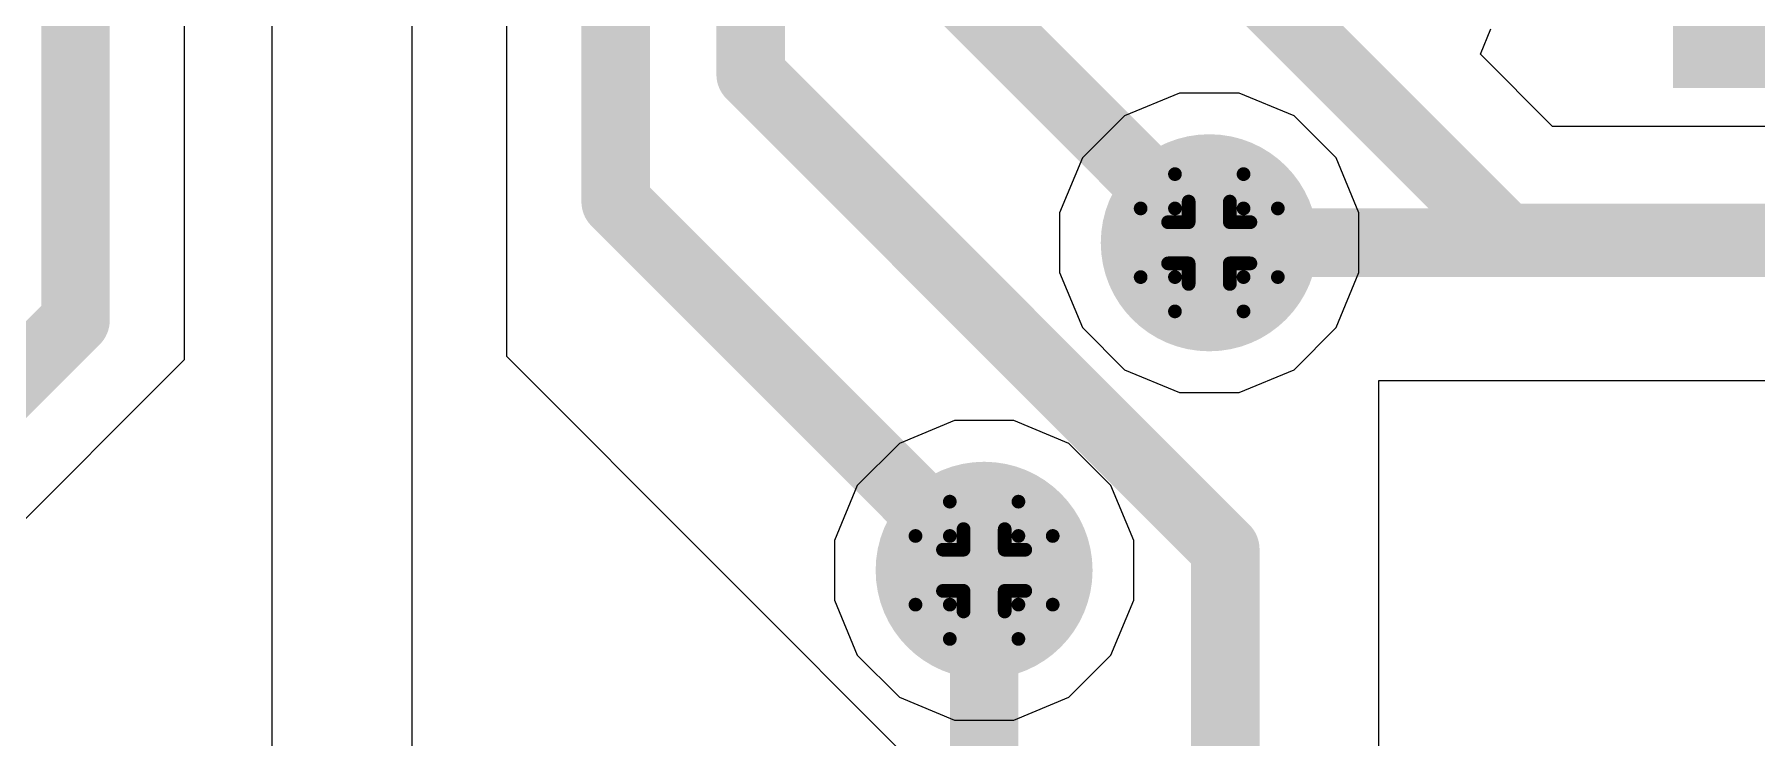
# Model space of a CAD drawing. Header units: inches. Extents: x -4 to 5258, y -4 to 5281.
# Drawn here: x 64.13 to 70.5, y 22.3 to 24.9 of the extents above; entities that cross this region are included whole.
import ezdxf

# ---------------------------------------------------------------- set-up
doc = ezdxf.new("R2010")
doc.units = ezdxf.units.IN
for name, color, linetype in [('Bottom Layer', 5, 'Continuous'), ('Bottom Solder', 6, 'Continuous'), ('Drill Drawing', 1, 'Continuous'), ('Layer 1', 16, 'Continuous'), ('Layer 2', 76, 'Continuous'), ('Top Layer', 1, 'Continuous'), ('Top Solder', 216, 'Continuous'), ('Via Holes', 16, 'Continuous')]:
    doc.layers.add(name, color=color, linetype=linetype)

msp = doc.modelspace()

# ---------------------------------------------------------------- hatches: boundary and pattern name
at = {"layer": 'Bottom Layer'}
h = msp.add_hatch(color=5, dxfattribs=at)
edge = h.paths.add_edge_path()
edge.add_arc((68.4753, 24.1278), 0.3, 0, 360)
h = msp.add_hatch(color=5, dxfattribs=at)
edge = h.paths.add_edge_path()
edge.add_arc((67.6418, 22.9159), 0.3, 0, 360)
at = {"layer": 'Bottom Solder'}
h = msp.add_hatch(color=6, dxfattribs=at)
edge = h.paths.add_edge_path()
edge.add_arc((68.4753, 24.1278), 0.4016, 0, 360)
h = msp.add_hatch(color=6, dxfattribs=at)
edge = h.paths.add_edge_path()
edge.add_arc((67.6418, 22.9159), 0.4016, 0, 360)
at = {"layer": 'Layer 1'}
h = msp.add_hatch(color=16, dxfattribs=at)
edge = h.paths.add_edge_path()
edge.add_arc((68.4753, 24.1278), 0.3, 0, 360)
h = msp.add_hatch(color=16, dxfattribs=at)
edge = h.paths.add_edge_path()
edge.add_arc((67.6418, 22.9159), 0.3, 0, 360)
at = {"layer": 'Layer 2'}
h = msp.add_hatch(color=76, dxfattribs=at)
edge = h.paths.add_edge_path()
edge.add_arc((68.4753, 24.1278), 0.3, 0, 360)
h = msp.add_hatch(color=76, dxfattribs=at)
edge = h.paths.add_edge_path()
edge.add_arc((67.6418, 22.9159), 0.3, 0, 360)
at = {"layer": 'Top Layer'}
msp.add_hatch(color=1, dxfattribs=at).paths.add_polyline_path([(75.4327, 27.3033), (70.1927, 27.3033), (70.1927, 24.7002), (75.4327, 24.7002)])
h = msp.add_hatch(color=1, dxfattribs=at)
edge = h.paths.add_edge_path()
edge.add_arc((68.4753, 24.1278), 0.3, 0, 360)
h = msp.add_hatch(color=1, dxfattribs=at)
edge = h.paths.add_edge_path()
edge.add_arc((67.6418, 22.9159), 0.3, 0, 360)
at = {"layer": 'Top Solder'}
h = msp.add_hatch(color=216, dxfattribs=at)
edge = h.paths.add_edge_path()
edge.add_arc((68.4753, 24.1278), 0.4016, 0, 360)
h = msp.add_hatch(color=216, dxfattribs=at)
edge = h.paths.add_edge_path()
edge.add_arc((67.6418, 22.9159), 0.4016, 0, 360)
at = {"layer": 'Via Holes'}
h = msp.add_hatch(color=7, dxfattribs=at)
edge = h.paths.add_edge_path()
edge.add_arc((68.4753, 24.1278), 0.15, 0, 360)
h = msp.add_hatch(color=7, dxfattribs=at)
edge = h.paths.add_edge_path()
edge.add_arc((67.6418, 22.9159), 0.15, 0, 360)

# ---------------------------------------------------------------- linework, layer by layer
at = {"layer": 'Bottom Layer'}
for p, q in [((68.3651, 24.6818), (68.1615, 24.5975)), ((68.5855, 24.6818), (68.3651, 24.6818)), ((68.7891, 24.5975), (68.5855, 24.6818)), ((68.1615, 24.5975), (68.0057, 24.4416)), ((68.945, 24.4416), (68.7891, 24.5975)), ((68.0057, 24.4416), (67.9213, 24.238)), ((69.0293, 24.238), (68.945, 24.4416)), ((67.9213, 24.238), (67.9213, 24.0176)), ((69.0293, 24.0176), (69.0293, 24.238)), ((67.9213, 24.0176), (68.0057, 23.814)), ((68.945, 23.814), (69.0293, 24.0176)), ((68.0057, 23.814), (68.1615, 23.6581)), ((68.7891, 23.6581), (68.945, 23.814)), ((68.1615, 23.6581), (68.3651, 23.5738)), ((68.5855, 23.5738), (68.7891, 23.6581)), ((68.3651, 23.5738), (68.5855, 23.5738)), ((67.5317, 23.4699), (67.328, 23.3856)), ((67.752, 23.4699), (67.5317, 23.4699)), ((67.9557, 23.3856), (67.752, 23.4699)), ((67.328, 23.3856), (67.1722, 23.2297)), ((68.1115, 23.2297), (67.9557, 23.3856)), ((67.1722, 23.2297), (67.0878, 23.0261)), ((68.1958, 23.0261), (68.1115, 23.2297)), ((67.0878, 23.0261), (67.0878, 22.8057)), ((68.1958, 22.8057), (68.1958, 23.0261)), ((67.0878, 22.8057), (67.1722, 22.6021)), ((68.1115, 22.6021), (68.1958, 22.8057)), ((67.1722, 22.6021), (67.328, 22.4463)), ((67.9557, 22.4463), (68.1115, 22.6021)), ((67.328, 22.4463), (67.5317, 22.3619)), ((67.752, 22.3619), (67.9557, 22.4463)), ((67.5317, 22.3619), (67.752, 22.3619))]:
    msp.add_line(p, q, dxfattribs=at)
at = {"layer": 'Drill Drawing'}
for points in [[(68.3483, 24.2548, 0.0508, 0.0508, 0), (68.3483, 24.3818, 0.0508, 0.0508, 0)], [(68.3483, 24.3818, 0.0508, 0.0508, 0), (68.6023, 24.3818, 0.0508, 0.0508, 0)], [(68.6023, 24.2548, 0.0508, 0.0508, 0), (68.6023, 24.3818, 0.0508, 0.0508, 0)], [(68.3991, 24.204, 0.0508, 0.0508, 0), (68.3991, 24.2802, 0.0508, 0.0508, 0)], [(68.3991, 24.2802, 0.0508, 0.0508, 0), (68.5515, 24.2802, 0.0508, 0.0508, 0)], [(68.5515, 24.204, 0.0508, 0.0508, 0), (68.5515, 24.2802, 0.0508, 0.0508, 0)], [(68.2213, 24.0008, 0.0508, 0.0508, 0), (68.2213, 24.2548, 0.0508, 0.0508, 0)], [(68.2213, 24.2548, 0.0508, 0.0508, 0), (68.3483, 24.2548, 0.0508, 0.0508, 0)], [(68.3229, 24.0516, 0.0508, 0.0508, 0), (68.3229, 24.204, 0.0508, 0.0508, 0)], [(68.3229, 24.204, 0.0508, 0.0508, 0), (68.3991, 24.204, 0.0508, 0.0508, 0)], [(68.5515, 24.204, 0.0508, 0.0508, 0), (68.6277, 24.204, 0.0508, 0.0508, 0)], [(68.6023, 24.2548, 0.0508, 0.0508, 0), (68.7293, 24.2548, 0.0508, 0.0508, 0)], [(68.6277, 24.0516, 0.0508, 0.0508, 0), (68.6277, 24.204, 0.0508, 0.0508, 0)], [(68.7293, 24.0008, 0.0508, 0.0508, 0), (68.7293, 24.2548, 0.0508, 0.0508, 0)], [(68.3229, 24.0516, 0.0508, 0.0508, 0), (68.3991, 24.0516, 0.0508, 0.0508, 0)], [(68.3991, 23.9754, 0.0508, 0.0508, 0), (68.3991, 24.0516, 0.0508, 0.0508, 0)], [(68.5515, 24.0516, 0.0508, 0.0508, 0), (68.6277, 24.0516, 0.0508, 0.0508, 0)], [(68.5515, 23.9754, 0.0508, 0.0508, 0), (68.5515, 24.0516, 0.0508, 0.0508, 0)], [(68.2213, 24.0008, 0.0508, 0.0508, 0), (68.3483, 24.0008, 0.0508, 0.0508, 0)], [(68.3483, 23.8738, 0.0508, 0.0508, 0), (68.3483, 24.0008, 0.0508, 0.0508, 0)], [(68.3991, 23.9754, 0.0508, 0.0508, 0), (68.5515, 23.9754, 0.0508, 0.0508, 0)], [(68.6023, 24.0008, 0.0508, 0.0508, 0), (68.7293, 24.0008, 0.0508, 0.0508, 0)], [(68.6023, 23.8738, 0.0508, 0.0508, 0), (68.6023, 24.0008, 0.0508, 0.0508, 0)], [(68.3483, 23.8738, 0.0508, 0.0508, 0), (68.6023, 23.8738, 0.0508, 0.0508, 0)], [(67.5148, 23.0429, 0.0508, 0.0508, 0), (67.5148, 23.1699, 0.0508, 0.0508, 0)], [(67.5148, 23.1699, 0.0508, 0.0508, 0), (67.7688, 23.1699, 0.0508, 0.0508, 0)], [(67.7688, 23.0429, 0.0508, 0.0508, 0), (67.7688, 23.1699, 0.0508, 0.0508, 0)], [(67.5656, 22.9921, 0.0508, 0.0508, 0), (67.5656, 23.0683, 0.0508, 0.0508, 0)], [(67.5656, 23.0683, 0.0508, 0.0508, 0), (67.718, 23.0683, 0.0508, 0.0508, 0)], [(67.718, 22.9921, 0.0508, 0.0508, 0), (67.718, 23.0683, 0.0508, 0.0508, 0)], [(67.3878, 22.7889, 0.0508, 0.0508, 0), (67.3878, 23.0429, 0.0508, 0.0508, 0)], [(67.3878, 23.0429, 0.0508, 0.0508, 0), (67.5148, 23.0429, 0.0508, 0.0508, 0)], [(67.4894, 22.8397, 0.0508, 0.0508, 0), (67.4894, 22.9921, 0.0508, 0.0508, 0)], [(67.4894, 22.9921, 0.0508, 0.0508, 0), (67.5656, 22.9921, 0.0508, 0.0508, 0)], [(67.718, 22.9921, 0.0508, 0.0508, 0), (67.7942, 22.9921, 0.0508, 0.0508, 0)], [(67.7688, 23.0429, 0.0508, 0.0508, 0), (67.8958, 23.0429, 0.0508, 0.0508, 0)], [(67.7942, 22.8397, 0.0508, 0.0508, 0), (67.7942, 22.9921, 0.0508, 0.0508, 0)], [(67.8958, 22.7889, 0.0508, 0.0508, 0), (67.8958, 23.0429, 0.0508, 0.0508, 0)], [(67.4894, 22.8397, 0.0508, 0.0508, 0), (67.5656, 22.8397, 0.0508, 0.0508, 0)], [(67.5656, 22.7635, 0.0508, 0.0508, 0), (67.5656, 22.8397, 0.0508, 0.0508, 0)], [(67.718, 22.8397, 0.0508, 0.0508, 0), (67.7942, 22.8397, 0.0508, 0.0508, 0)], [(67.718, 22.7635, 0.0508, 0.0508, 0), (67.718, 22.8397, 0.0508, 0.0508, 0)], [(67.3878, 22.7889, 0.0508, 0.0508, 0), (67.5148, 22.7889, 0.0508, 0.0508, 0)], [(67.5148, 22.6619, 0.0508, 0.0508, 0), (67.5148, 22.7889, 0.0508, 0.0508, 0)], [(67.5656, 22.7635, 0.0508, 0.0508, 0), (67.718, 22.7635, 0.0508, 0.0508, 0)], [(67.7688, 22.7889, 0.0508, 0.0508, 0), (67.8958, 22.7889, 0.0508, 0.0508, 0)], [(67.7688, 22.6619, 0.0508, 0.0508, 0), (67.7688, 22.7889, 0.0508, 0.0508, 0)], [(67.5148, 22.6619, 0.0508, 0.0508, 0), (67.7688, 22.6619, 0.0508, 0.0508, 0)]]:
    msp.add_lwpolyline(points, format="xyseb", dxfattribs=at)
for points in [[(68.3356, 24.3818, 0.0254, 0.0254, 1), (68.361, 24.3818, 0.0254, 0.0254, 1)], [(68.3356, 24.3818, 0.0254, 0.0254, 1), (68.361, 24.3818, 0.0254, 0.0254, 1)], [(68.5896, 24.3818, 0.0254, 0.0254, 1), (68.615, 24.3818, 0.0254, 0.0254, 1)], [(68.5896, 24.3818, 0.0254, 0.0254, 1), (68.615, 24.3818, 0.0254, 0.0254, 1)], [(68.3864, 24.2802, 0.0254, 0.0254, 1), (68.4118, 24.2802, 0.0254, 0.0254, 1)], [(68.3864, 24.2802, 0.0254, 0.0254, 1), (68.4118, 24.2802, 0.0254, 0.0254, 1)], [(68.5388, 24.2802, 0.0254, 0.0254, 1), (68.5642, 24.2802, 0.0254, 0.0254, 1)], [(68.5388, 24.2802, 0.0254, 0.0254, 1), (68.5642, 24.2802, 0.0254, 0.0254, 1)], [(68.2086, 24.2548, 0.0254, 0.0254, 1), (68.234, 24.2548, 0.0254, 0.0254, 1)], [(68.2086, 24.2548, 0.0254, 0.0254, 1), (68.234, 24.2548, 0.0254, 0.0254, 1)], [(68.3102, 24.204, 0.0254, 0.0254, 1), (68.3356, 24.204, 0.0254, 0.0254, 1)], [(68.3102, 24.204, 0.0254, 0.0254, 1), (68.3356, 24.204, 0.0254, 0.0254, 1)], [(68.3356, 24.2548, 0.0254, 0.0254, 1), (68.361, 24.2548, 0.0254, 0.0254, 1)], [(68.3356, 24.2548, 0.0254, 0.0254, 1), (68.361, 24.2548, 0.0254, 0.0254, 1)], [(68.3864, 24.204, 0.0254, 0.0254, 1), (68.4118, 24.204, 0.0254, 0.0254, 1)], [(68.3864, 24.204, 0.0254, 0.0254, 1), (68.4118, 24.204, 0.0254, 0.0254, 1)], [(68.5388, 24.204, 0.0254, 0.0254, 1), (68.5642, 24.204, 0.0254, 0.0254, 1)], [(68.5388, 24.204, 0.0254, 0.0254, 1), (68.5642, 24.204, 0.0254, 0.0254, 1)], [(68.5896, 24.2548, 0.0254, 0.0254, 1), (68.615, 24.2548, 0.0254, 0.0254, 1)], [(68.5896, 24.2548, 0.0254, 0.0254, 1), (68.615, 24.2548, 0.0254, 0.0254, 1)], [(68.615, 24.204, 0.0254, 0.0254, 1), (68.6404, 24.204, 0.0254, 0.0254, 1)], [(68.615, 24.204, 0.0254, 0.0254, 1), (68.6404, 24.204, 0.0254, 0.0254, 1)], [(68.7166, 24.2548, 0.0254, 0.0254, 1), (68.742, 24.2548, 0.0254, 0.0254, 1)], [(68.7166, 24.2548, 0.0254, 0.0254, 1), (68.742, 24.2548, 0.0254, 0.0254, 1)], [(68.3102, 24.0516, 0.0254, 0.0254, 1), (68.3356, 24.0516, 0.0254, 0.0254, 1)], [(68.3102, 24.0516, 0.0254, 0.0254, 1), (68.3356, 24.0516, 0.0254, 0.0254, 1)], [(68.3864, 24.0516, 0.0254, 0.0254, 1), (68.4118, 24.0516, 0.0254, 0.0254, 1)], [(68.3864, 24.0516, 0.0254, 0.0254, 1), (68.4118, 24.0516, 0.0254, 0.0254, 1)], [(68.5388, 24.0516, 0.0254, 0.0254, 1), (68.5642, 24.0516, 0.0254, 0.0254, 1)], [(68.5388, 24.0516, 0.0254, 0.0254, 1), (68.5642, 24.0516, 0.0254, 0.0254, 1)], [(68.615, 24.0516, 0.0254, 0.0254, 1), (68.6404, 24.0516, 0.0254, 0.0254, 1)], [(68.615, 24.0516, 0.0254, 0.0254, 1), (68.6404, 24.0516, 0.0254, 0.0254, 1)], [(68.2086, 24.0008, 0.0254, 0.0254, 1), (68.234, 24.0008, 0.0254, 0.0254, 1)], [(68.2086, 24.0008, 0.0254, 0.0254, 1), (68.234, 24.0008, 0.0254, 0.0254, 1)], [(68.3356, 24.0008, 0.0254, 0.0254, 1), (68.361, 24.0008, 0.0254, 0.0254, 1)], [(68.3356, 24.0008, 0.0254, 0.0254, 1), (68.361, 24.0008, 0.0254, 0.0254, 1)], [(68.3864, 23.9754, 0.0254, 0.0254, 1), (68.4118, 23.9754, 0.0254, 0.0254, 1)], [(68.3864, 23.9754, 0.0254, 0.0254, 1), (68.4118, 23.9754, 0.0254, 0.0254, 1)], [(68.5388, 23.9754, 0.0254, 0.0254, 1), (68.5642, 23.9754, 0.0254, 0.0254, 1)], [(68.5388, 23.9754, 0.0254, 0.0254, 1), (68.5642, 23.9754, 0.0254, 0.0254, 1)], [(68.5896, 24.0008, 0.0254, 0.0254, 1), (68.615, 24.0008, 0.0254, 0.0254, 1)], [(68.5896, 24.0008, 0.0254, 0.0254, 1), (68.615, 24.0008, 0.0254, 0.0254, 1)], [(68.7166, 24.0008, 0.0254, 0.0254, 1), (68.742, 24.0008, 0.0254, 0.0254, 1)], [(68.7166, 24.0008, 0.0254, 0.0254, 1), (68.742, 24.0008, 0.0254, 0.0254, 1)], [(68.3356, 23.8738, 0.0254, 0.0254, 1), (68.361, 23.8738, 0.0254, 0.0254, 1)], [(68.3356, 23.8738, 0.0254, 0.0254, 1), (68.361, 23.8738, 0.0254, 0.0254, 1)], [(68.5896, 23.8738, 0.0254, 0.0254, 1), (68.615, 23.8738, 0.0254, 0.0254, 1)], [(68.5896, 23.8738, 0.0254, 0.0254, 1), (68.615, 23.8738, 0.0254, 0.0254, 1)], [(67.5021, 23.1699, 0.0254, 0.0254, 1), (67.5275, 23.1699, 0.0254, 0.0254, 1)], [(67.5021, 23.1699, 0.0254, 0.0254, 1), (67.5275, 23.1699, 0.0254, 0.0254, 1)], [(67.7561, 23.1699, 0.0254, 0.0254, 1), (67.7815, 23.1699, 0.0254, 0.0254, 1)], [(67.7561, 23.1699, 0.0254, 0.0254, 1), (67.7815, 23.1699, 0.0254, 0.0254, 1)], [(67.5529, 23.0683, 0.0254, 0.0254, 1), (67.5783, 23.0683, 0.0254, 0.0254, 1)], [(67.5529, 23.0683, 0.0254, 0.0254, 1), (67.5783, 23.0683, 0.0254, 0.0254, 1)], [(67.7053, 23.0683, 0.0254, 0.0254, 1), (67.7307, 23.0683, 0.0254, 0.0254, 1)], [(67.7053, 23.0683, 0.0254, 0.0254, 1), (67.7307, 23.0683, 0.0254, 0.0254, 1)], [(67.3751, 23.0429, 0.0254, 0.0254, 1), (67.4005, 23.0429, 0.0254, 0.0254, 1)], [(67.3751, 23.0429, 0.0254, 0.0254, 1), (67.4005, 23.0429, 0.0254, 0.0254, 1)], [(67.4767, 22.9921, 0.0254, 0.0254, 1), (67.5021, 22.9921, 0.0254, 0.0254, 1)], [(67.4767, 22.9921, 0.0254, 0.0254, 1), (67.5021, 22.9921, 0.0254, 0.0254, 1)], [(67.5021, 23.0429, 0.0254, 0.0254, 1), (67.5275, 23.0429, 0.0254, 0.0254, 1)], [(67.5021, 23.0429, 0.0254, 0.0254, 1), (67.5275, 23.0429, 0.0254, 0.0254, 1)], [(67.5529, 22.9921, 0.0254, 0.0254, 1), (67.5783, 22.9921, 0.0254, 0.0254, 1)], [(67.5529, 22.9921, 0.0254, 0.0254, 1), (67.5783, 22.9921, 0.0254, 0.0254, 1)], [(67.7053, 22.9921, 0.0254, 0.0254, 1), (67.7307, 22.9921, 0.0254, 0.0254, 1)], [(67.7053, 22.9921, 0.0254, 0.0254, 1), (67.7307, 22.9921, 0.0254, 0.0254, 1)], [(67.7561, 23.0429, 0.0254, 0.0254, 1), (67.7815, 23.0429, 0.0254, 0.0254, 1)], [(67.7561, 23.0429, 0.0254, 0.0254, 1), (67.7815, 23.0429, 0.0254, 0.0254, 1)], [(67.7815, 22.9921, 0.0254, 0.0254, 1), (67.8069, 22.9921, 0.0254, 0.0254, 1)], [(67.7815, 22.9921, 0.0254, 0.0254, 1), (67.8069, 22.9921, 0.0254, 0.0254, 1)], [(67.8831, 23.0429, 0.0254, 0.0254, 1), (67.9085, 23.0429, 0.0254, 0.0254, 1)], [(67.8831, 23.0429, 0.0254, 0.0254, 1), (67.9085, 23.0429, 0.0254, 0.0254, 1)], [(67.4767, 22.8397, 0.0254, 0.0254, 1), (67.5021, 22.8397, 0.0254, 0.0254, 1)], [(67.4767, 22.8397, 0.0254, 0.0254, 1), (67.5021, 22.8397, 0.0254, 0.0254, 1)], [(67.5529, 22.8397, 0.0254, 0.0254, 1), (67.5783, 22.8397, 0.0254, 0.0254, 1)], [(67.5529, 22.8397, 0.0254, 0.0254, 1), (67.5783, 22.8397, 0.0254, 0.0254, 1)], [(67.7053, 22.8397, 0.0254, 0.0254, 1), (67.7307, 22.8397, 0.0254, 0.0254, 1)], [(67.7053, 22.8397, 0.0254, 0.0254, 1), (67.7307, 22.8397, 0.0254, 0.0254, 1)], [(67.7815, 22.8397, 0.0254, 0.0254, 1), (67.8069, 22.8397, 0.0254, 0.0254, 1)], [(67.7815, 22.8397, 0.0254, 0.0254, 1), (67.8069, 22.8397, 0.0254, 0.0254, 1)], [(67.3751, 22.7889, 0.0254, 0.0254, 1), (67.4005, 22.7889, 0.0254, 0.0254, 1)], [(67.3751, 22.7889, 0.0254, 0.0254, 1), (67.4005, 22.7889, 0.0254, 0.0254, 1)], [(67.5021, 22.7889, 0.0254, 0.0254, 1), (67.5275, 22.7889, 0.0254, 0.0254, 1)], [(67.5021, 22.7889, 0.0254, 0.0254, 1), (67.5275, 22.7889, 0.0254, 0.0254, 1)], [(67.5529, 22.7635, 0.0254, 0.0254, 1), (67.5783, 22.7635, 0.0254, 0.0254, 1)], [(67.5529, 22.7635, 0.0254, 0.0254, 1), (67.5783, 22.7635, 0.0254, 0.0254, 1)], [(67.7053, 22.7635, 0.0254, 0.0254, 1), (67.7307, 22.7635, 0.0254, 0.0254, 1)], [(67.7053, 22.7635, 0.0254, 0.0254, 1), (67.7307, 22.7635, 0.0254, 0.0254, 1)], [(67.7561, 22.7889, 0.0254, 0.0254, 1), (67.7815, 22.7889, 0.0254, 0.0254, 1)], [(67.7561, 22.7889, 0.0254, 0.0254, 1), (67.7815, 22.7889, 0.0254, 0.0254, 1)], [(67.8831, 22.7889, 0.0254, 0.0254, 1), (67.9085, 22.7889, 0.0254, 0.0254, 1)], [(67.8831, 22.7889, 0.0254, 0.0254, 1), (67.9085, 22.7889, 0.0254, 0.0254, 1)], [(67.5021, 22.6619, 0.0254, 0.0254, 1), (67.5275, 22.6619, 0.0254, 0.0254, 1)], [(67.5021, 22.6619, 0.0254, 0.0254, 1), (67.5275, 22.6619, 0.0254, 0.0254, 1)], [(67.7561, 22.6619, 0.0254, 0.0254, 1), (67.7815, 22.6619, 0.0254, 0.0254, 1)], [(67.7561, 22.6619, 0.0254, 0.0254, 1), (67.7815, 22.6619, 0.0254, 0.0254, 1)]]:
    msp.add_lwpolyline(points, format="xyseb", close=True, dxfattribs=at)
at = {"layer": 'Layer 1'}
for p, q in [((68.3651, 24.6818), (68.1615, 24.5975)), ((68.5855, 24.6818), (68.3651, 24.6818)), ((68.7891, 24.5975), (68.5855, 24.6818)), ((68.1615, 24.5975), (68.0057, 24.4416)), ((68.945, 24.4416), (68.7891, 24.5975)), ((68.0057, 24.4416), (67.9213, 24.238)), ((69.0293, 24.238), (68.945, 24.4416)), ((67.9213, 24.238), (67.9213, 24.0176)), ((69.0293, 24.0176), (69.0293, 24.238)), ((67.9213, 24.0176), (68.0057, 23.814)), ((68.945, 23.814), (69.0293, 24.0176)), ((68.0057, 23.814), (68.1615, 23.6581)), ((68.7891, 23.6581), (68.945, 23.814)), ((68.1615, 23.6581), (68.3651, 23.5738)), ((68.5855, 23.5738), (68.7891, 23.6581)), ((68.3651, 23.5738), (68.5855, 23.5738)), ((67.5317, 23.4699), (67.328, 23.3856)), ((67.752, 23.4699), (67.5317, 23.4699)), ((67.9557, 23.3856), (67.752, 23.4699)), ((67.328, 23.3856), (67.1722, 23.2297)), ((68.1115, 23.2297), (67.9557, 23.3856)), ((67.1722, 23.2297), (67.0878, 23.0261)), ((68.1958, 23.0261), (68.1115, 23.2297)), ((67.0878, 23.0261), (67.0878, 22.8057)), ((68.1958, 22.8057), (68.1958, 23.0261)), ((67.0878, 22.8057), (67.1722, 22.6021)), ((68.1115, 22.6021), (68.1958, 22.8057)), ((67.1722, 22.6021), (67.328, 22.4463)), ((67.9557, 22.4463), (68.1115, 22.6021)), ((67.328, 22.4463), (67.5317, 22.3619)), ((67.752, 22.3619), (67.9557, 22.4463)), ((67.5317, 22.3619), (67.752, 22.3619))]:
    msp.add_line(p, q, dxfattribs=at)
at = {"layer": 'Layer 2'}
for points in [[(68.4754, 24.1277, 0.254, 0.254, 0), (75.907, 24.1277, 0.254, 0.254, 0)], [(67.6419, 21.0136, 0.254, 0.254, 0), (67.6419, 22.9158, 0.254, 0.254, 0)]]:
    msp.add_lwpolyline(points, format="xyseb", dxfattribs=at)
for points in [[(68.4119, 24.1277, 0.127, 0.127, 1), (68.5389, 24.1277, 0.127, 0.127, 1)], [(67.5784, 22.9158, 0.127, 0.127, 1), (67.7054, 22.9158, 0.127, 0.127, 1)]]:
    msp.add_lwpolyline(points, format="xyseb", close=True, dxfattribs=at)
at = {"layer": 'Top Layer'}
for p, q in [((65.8732, 29.9062), (65.8732, 23.7082)), ((64.682, 23.6961), (64.682, 29.1062)), ((65.0045, 28.0522), (65.0045, 15.6245)), ((65.5238, 20.9879), (65.5238, 28.0522)), ((69.479, 24.8255), (69.5179, 24.9194)), ((69.7464, 24.5582), (69.479, 24.8255)), ((75.6158, 24.5582), (69.7464, 24.5582)), ((63.5345, 22.5486), (64.682, 23.6961)), ((65.8732, 23.7082), (67.9804, 21.601)), ((69.1031, 18.764), (69.1031, 23.6182)), ((69.1031, 23.6182), (75.4189, 23.6182))]:
    msp.add_line(p, q, dxfattribs=at)
for points in [[(64.2779, 23.8413, 0.254, 0.254, 0), (64.2779, 29.1062, 0.254, 0.254, 0)], [(66.2779, 24.2799, 0.254, 0.254, 0), (66.2779, 29.1062, 0.254, 0.254, 0)], [(66.7777, 24.7507, 0.254, 0.254, 0), (66.7777, 29.1062, 0.254, 0.254, 0)], [(67.778, 25.9433, 0.254, 0.254, 0), (69.5755, 24.1458, 0.254, 0.254, 0)], [(67.2778, 25.3253, 0.254, 0.254, 0), (68.4753, 24.1278, 0.254, 0.254, 0)], [(66.7777, 24.7507, 0.254, 0.254, 0), (68.5346, 22.9938, 0.254, 0.254, 0)], [(66.2779, 24.2799, 0.254, 0.254, 0), (67.6418, 22.9159, 0.254, 0.254, 0)], [(69.5755, 24.1458, 0.254, 0.254, 0), (75.6158, 24.1458, 0.254, 0.254, 0)], [(62.9805, 22.5439, 0.254, 0.254, 0), (64.2779, 23.8413, 0.254, 0.254, 0)], [(68.5346, 19.538, 0.254, 0.254, 0), (68.5346, 22.9938, 0.254, 0.254, 0)]]:
    msp.add_lwpolyline(points, format="xyseb", dxfattribs=at)
for points in [[(66.7142, 24.7507, 0.127, 0.127, 1), (66.8412, 24.7507, 0.127, 0.127, 1)], [(66.7142, 24.7507, 0.127, 0.127, 1), (66.8412, 24.7507, 0.127, 0.127, 1)], [(66.2144, 24.2799, 0.127, 0.127, 1), (66.3414, 24.2799, 0.127, 0.127, 1)], [(66.2144, 24.2799, 0.127, 0.127, 1), (66.3414, 24.2799, 0.127, 0.127, 1)], [(68.4118, 24.1278, 0.127, 0.127, 1), (68.5388, 24.1278, 0.127, 0.127, 1)], [(69.512, 24.1458, 0.127, 0.127, 1), (69.639, 24.1458, 0.127, 0.127, 1)], [(69.512, 24.1458, 0.127, 0.127, 1), (69.639, 24.1458, 0.127, 0.127, 1)], [(64.2144, 23.8413, 0.127, 0.127, 1), (64.3414, 23.8413, 0.127, 0.127, 1)], [(64.2144, 23.8413, 0.127, 0.127, 1), (64.3414, 23.8413, 0.127, 0.127, 1)], [(68.4711, 22.9938, 0.127, 0.127, 1), (68.5981, 22.9938, 0.127, 0.127, 1)], [(68.4711, 22.9938, 0.127, 0.127, 1), (68.5981, 22.9938, 0.127, 0.127, 1)], [(67.5783, 22.9159, 0.127, 0.127, 1), (67.7053, 22.9159, 0.127, 0.127, 1)]]:
    msp.add_lwpolyline(points, format="xyseb", close=True, dxfattribs=at)

doc.saveas('drawing.dxf')
